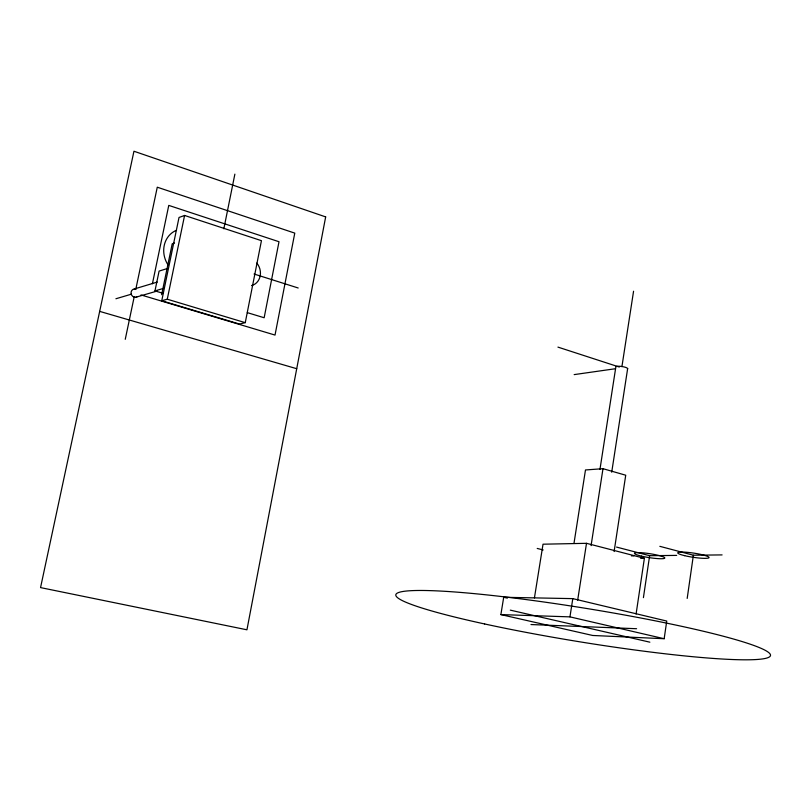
<?xml version="1.0" encoding="UTF-8"?>
<svg xmlns="http://www.w3.org/2000/svg" width="811" height="811" viewBox="0 0 811 811"><rect width="100%" height="100%" fill="white"/><g stroke="black" fill="none" stroke-linecap="round" stroke-linejoin="round"><path stroke-width="1.22" d="M687.191 598.427L693.385 555.221L722.094 554.906M664.168 638.723L666.743 621.054L572.799 598.63L503.702 597.281L500.874 614.596L592.679 635.469L664.168 638.723L569.951 616.867L500.874 614.596M636.088 614.049L644.38 558.313L586.505 543.319L543.025 544.201L534.429 597.92M643.417 597.646L649.631 555.697L676.668 555.403M614.109 551.541L625.727 475.216L602.989 468.687L585.481 469.964L573.975 543.421M611.717 472.205L627.653 368.539M569.951 616.867L572.799 598.63M577.675 600.17L586.505 543.319M599.958 469.397L615.813 367.13A6.022 1.338 8.7 0 1 622.199 366.552A6.022 1.338 8.7 0 1 627.461 369.035M591.077 545.621L602.989 468.687M621.925 366.602L633.563 291.23M245.257 322.666L261.446 240.674L184.584 215.462L179.018 217.46L161.754 300.759L239.438 324.035L245.257 322.666L167.269 299.218L161.754 300.759M223.846 228.773L234.876 174.132M161.642 294.728L172.216 243.787L174.497 243.026M167.269 299.218L184.584 215.462M152.407 283.779L168.769 205.396L279.004 241.729L264.153 317.75L247.325 312.64M163.173 293.369L154.972 290.896L159.098 271.087L167.218 268.563M125.259 339.312L134.21 296.775M135.761 289.436L157.273 187.199L294.778 233.122L275.02 335.075L140.992 294.93M134.291 288.969L157.243 282.086M115.912 298.752L131.402 294.18M154.972 290.896L163.477 288.412M135.67 297.282L157.435 290.956M574.158 374.611L615.468 368.721M631.434 555.9L633.867 555.87M640.68 558.353L644.38 558.313M530.982 624.541L636.594 628.718M510.301 610.136L649.864 642.18M504.918 597.565L507.362 598.133M537.217 548.439L543.167 549.949M616.553 547.08L649.631 555.697M659.84 546.33L693.385 555.221M99.672 311.383L296.725 368.711M254.056 274.017L298.195 287.996M557.938 347.108L619.32 367.048M137.1 296.775A4.227 3.873 67.5 0 1 131.108 293.602A4.227 3.873 67.5 0 1 135.822 289.111M256.783 263.078A13.959 12.347 71.5 0 1 251.542 285.573M168.07 264.964A23.783 21.339 67.6 0 1 176.524 230.273M325.667 216.902L246.939 629.802L40.55 587.6L133.947 151.241L325.667 216.902M641.45 556.123A15.338 1.987 8.8 0 0 664.787 558.09A15.338 1.987 8.8 0 0 642.687 552.828A15.338 1.987 8.8 0 0 641.45 556.123M684.646 555.667A15.835 2.109 8.6 0 0 709.017 557.684A15.835 2.109 8.6 0 0 686.542 552.261A15.835 2.109 8.6 0 0 684.646 555.667M484.643 623.963A189.804 17.001 9.2 0 0 770.45 655.673A189.804 17.001 9.2 0 0 494.335 595.71A189.804 17.001 9.2 0 0 484.643 623.963"/></g></svg>
